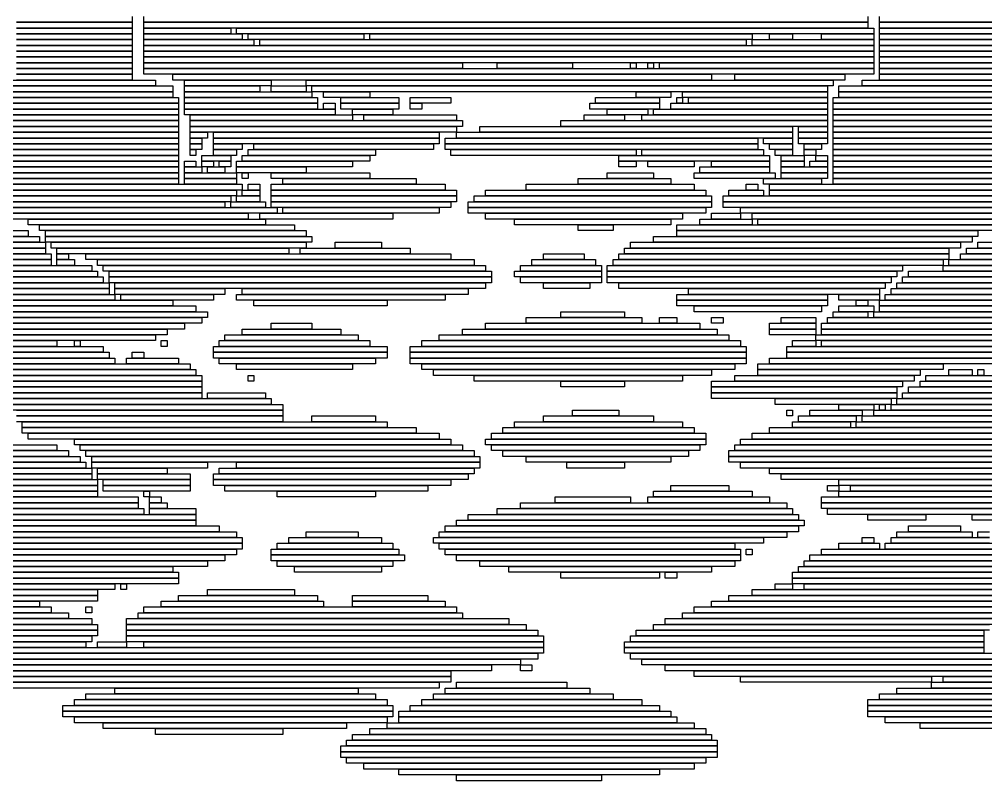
# Model space of a CAD drawing. Extents: x 39 to 985, y 65 to 958.
# Drawn here: x 665.5 to 832.3, y 65 to 196.5 of the extents above; entities that cross this region are included whole.
import ezdxf

# ---------------------------------------------------------------- set-up
doc = ezdxf.new("R2010")
doc.units = 0

msp = doc.modelspace()

# ---------------------------------------------------------------- linework, layer by layer
for p, q in [((685, 197), (685, 196)), ((687, 196), (687, 197)), ((812, 197), (812, 196)), ((814, 196), (814, 197)), ((685, 196), (665, 196)), ((665, 196), (685, 196)), ((685, 196), (685, 195)), ((812, 196), (687, 196)), ((687, 196), (812, 196)), ((687, 195), (687, 196)), ((812, 196), (812, 195)), ((834, 196), (814, 196)), ((814, 196), (834, 196)), ((814, 195), (814, 196)), ((685, 195), (665, 195)), ((665, 195), (685, 195)), ((685, 194), (665, 194)), ((665, 194), (685, 194)), ((685, 195), (685, 194)), ((685, 194), (685, 193)), ((812, 195), (687, 195)), ((687, 195), (702, 195)), ((687, 194), (687, 195)), ((702, 194), (687, 194)), ((687, 194), (704, 194)), ((687, 193), (687, 194)), ((702, 195), (702, 194)), ((703, 195), (813, 195)), ((703, 194), (703, 195)), ((813, 194), (703, 194)), ((704, 194), (704, 193)), ((705, 194), (725, 194)), ((705, 193), (705, 194)), ((725, 194), (725, 193)), ((726, 194), (792, 194)), ((726, 193), (726, 194)), ((792, 194), (792, 193)), ((795, 194), (799, 194)), ((795, 193), (795, 194)), ((799, 194), (799, 193)), ((804, 194), (813, 194)), ((804, 193), (804, 194)), ((813, 195), (813, 194)), ((813, 194), (813, 193)), ((834, 195), (814, 195)), ((814, 195), (834, 195)), ((814, 194), (814, 195)), ((834, 194), (814, 194)), ((814, 194), (834, 194)), ((814, 193), (814, 194)), ((685, 193), (665, 193)), ((665, 193), (685, 193)), ((685, 192), (665, 192)), ((665, 192), (685, 192)), ((685, 193), (685, 192)), ((685, 192), (685, 191)), ((704, 193), (687, 193)), ((687, 193), (706, 193)), ((687, 192), (687, 193)), ((706, 192), (687, 192)), ((687, 192), (813, 192)), ((687, 191), (687, 192)), ((725, 193), (705, 193)), ((706, 193), (706, 192)), ((707, 193), (791, 193)), ((707, 192), (707, 193)), ((791, 192), (707, 192)), ((792, 193), (726, 193)), ((791, 193), (791, 192)), ((792, 193), (813, 193)), ((792, 192), (792, 193)), ((813, 192), (792, 192)), ((799, 193), (795, 193)), ((813, 193), (804, 193)), ((813, 193), (813, 192)), ((813, 192), (813, 191)), ((834, 193), (814, 193)), ((814, 193), (835, 193)), ((814, 192), (814, 193)), ((835, 192), (814, 192)), ((814, 192), (835, 192)), ((814, 191), (814, 192)), ((685, 191), (665, 191)), ((665, 191), (685, 191)), ((685, 191), (685, 190)), ((813, 191), (687, 191)), ((687, 191), (813, 191)), ((687, 190), (687, 191)), ((813, 191), (813, 190)), ((835, 191), (814, 191)), ((814, 191), (835, 191)), ((814, 190), (814, 191)), ((685, 190), (665, 190)), ((665, 190), (685, 190)), ((685, 189), (665, 189)), ((665, 189), (685, 189)), ((685, 190), (685, 189)), ((685, 189), (685, 188)), ((813, 190), (687, 190)), ((687, 190), (813, 190)), ((687, 189), (687, 190)), ((813, 189), (687, 189)), ((687, 189), (742, 189)), ((687, 188), (687, 189)), ((742, 189), (742, 188)), ((748, 189), (761, 189)), ((748, 188), (748, 189)), ((761, 189), (761, 188)), ((771, 189), (772, 189)), ((771, 188), (771, 189)), ((772, 189), (772, 188)), ((774, 189), (775, 189)), ((774, 188), (774, 189)), ((775, 189), (775, 188)), ((776, 189), (813, 189)), ((776, 188), (776, 189)), ((813, 190), (813, 189)), ((813, 189), (813, 188)), ((835, 190), (814, 190)), ((814, 190), (835, 190)), ((814, 189), (814, 190)), ((835, 189), (814, 189)), ((814, 189), (835, 189)), ((814, 188), (814, 189)), ((685, 188), (665, 188)), ((665, 188), (685, 188)), ((685, 187), (665, 187)), ((665, 187), (685, 187)), ((685, 188), (685, 187)), ((685, 187), (685, 186)), ((742, 188), (687, 188)), ((687, 188), (813, 188)), ((687, 187), (687, 188)), ((813, 187), (687, 187)), ((692, 187), (785, 187)), ((692, 186), (692, 187)), ((761, 188), (748, 188)), ((772, 188), (771, 188)), ((775, 188), (774, 188)), ((813, 188), (776, 188)), ((785, 187), (785, 186)), ((789, 187), (808, 187)), ((789, 186), (789, 187)), ((808, 187), (808, 186)), ((813, 188), (813, 187)), ((835, 188), (814, 188)), ((814, 188), (835, 188)), ((814, 187), (814, 188)), ((835, 187), (814, 187)), ((814, 187), (835, 187)), ((814, 186), (814, 187)), ((660, 186), (689, 186)), ((685, 186), (665, 186)), ((689, 186), (689, 185)), ((785, 186), (692, 186)), ((694, 186), (709, 186)), ((694, 185), (694, 186)), ((709, 186), (709, 185)), ((715, 186), (806, 186)), ((715, 185), (715, 186)), ((808, 186), (789, 186)), ((806, 186), (806, 185)), ((811, 186), (838, 186)), ((811, 185), (811, 186)), ((835, 186), (814, 186)), ((657, 184), (692, 184)), ((658, 185), (692, 185)), ((692, 184), (658, 184)), ((689, 185), (660, 185)), ((692, 185), (692, 184)), ((692, 184), (692, 183)), ((709, 185), (694, 185)), ((694, 185), (707, 185)), ((694, 184), (694, 185)), ((707, 184), (694, 184)), ((694, 184), (716, 184)), ((694, 183), (694, 184)), ((707, 185), (707, 184)), ((709, 185), (715, 185)), ((709, 184), (709, 185)), ((715, 184), (709, 184)), ((806, 185), (715, 185)), ((715, 185), (715, 184)), ((716, 185), (805, 185)), ((716, 184), (716, 185)), ((805, 184), (716, 184)), ((716, 184), (716, 183)), ((718, 184), (726, 184)), ((718, 183), (718, 184)), ((726, 184), (726, 183)), ((772, 184), (778, 184)), ((772, 183), (772, 184)), ((778, 184), (778, 183)), ((780, 184), (805, 184)), ((780, 183), (780, 184)), ((805, 185), (805, 184)), ((805, 184), (805, 183)), ((807, 185), (841, 185)), ((807, 184), (807, 185)), ((841, 184), (807, 184)), ((807, 184), (842, 184)), ((807, 183), (807, 184)), ((838, 185), (811, 185)), ((692, 183), (657, 183)), ((657, 183), (693, 183)), ((693, 182), (657, 182)), ((657, 182), (693, 182)), ((693, 183), (693, 182)), ((693, 182), (693, 181)), ((716, 183), (694, 183)), ((694, 183), (717, 183)), ((694, 182), (694, 183)), ((717, 182), (694, 182)), ((694, 182), (717, 182)), ((694, 181), (694, 182)), ((717, 183), (717, 182)), ((717, 182), (717, 181)), ((726, 183), (718, 183)), ((718, 182), (720, 182)), ((718, 181), (718, 182)), ((720, 182), (720, 181)), ((721, 183), (731, 183)), ((721, 182), (721, 183)), ((731, 182), (721, 182)), ((721, 182), (731, 182)), ((721, 181), (721, 182)), ((731, 183), (731, 182)), ((731, 182), (731, 181)), ((733, 183), (740, 183)), ((733, 182), (733, 183)), ((740, 182), (733, 182)), ((733, 182), (735, 182)), ((733, 181), (733, 182)), ((735, 182), (735, 181)), ((740, 183), (740, 182)), ((764, 182), (776, 182)), ((764, 181), (764, 182)), ((765, 183), (776, 183)), ((765, 182), (765, 183)), ((776, 182), (765, 182)), ((778, 183), (772, 183)), ((776, 183), (776, 182)), ((776, 182), (776, 181)), ((778, 182), (805, 182)), ((778, 181), (778, 182)), ((779, 183), (780, 183)), ((779, 182), (779, 183)), ((780, 182), (779, 182)), ((805, 183), (780, 183)), ((780, 183), (780, 182)), ((781, 183), (805, 183)), ((781, 182), (781, 183)), ((805, 182), (781, 182)), ((805, 183), (805, 182)), ((805, 182), (805, 181)), ((806, 183), (842, 183)), ((806, 182), (806, 183)), ((842, 182), (806, 182)), ((806, 182), (842, 182)), ((806, 181), (806, 182)), ((842, 183), (807, 183)), ((656, 181), (693, 181)), ((693, 181), (657, 181)), ((693, 181), (693, 180)), ((717, 181), (694, 181)), ((694, 181), (720, 181)), ((694, 180), (694, 181)), ((720, 181), (718, 181)), ((720, 181), (720, 180)), ((731, 181), (721, 181)), ((723, 181), (730, 181)), ((723, 180), (723, 181)), ((730, 181), (730, 180)), ((735, 181), (733, 181)), ((776, 181), (764, 181)), ((767, 181), (774, 181)), ((767, 180), (767, 181)), ((774, 181), (774, 180)), ((775, 181), (805, 181)), ((775, 180), (775, 181)), ((805, 181), (778, 181)), ((805, 181), (805, 180)), ((842, 181), (806, 181)), ((806, 181), (842, 181)), ((806, 180), (806, 181)), ((693, 180), (656, 180)), ((656, 180), (693, 180)), ((693, 179), (656, 179)), ((656, 179), (693, 179)), ((693, 180), (693, 179)), ((693, 179), (693, 178)), ((720, 180), (694, 180)), ((695, 180), (723, 180)), ((695, 179), (695, 180)), ((723, 179), (695, 179)), ((695, 179), (742, 179)), ((695, 178), (695, 179)), ((730, 180), (723, 180)), ((723, 180), (723, 179)), ((725, 180), (741, 180)), ((725, 179), (725, 180)), ((741, 179), (725, 179)), ((741, 180), (741, 179)), ((742, 179), (742, 178)), ((759, 179), (805, 179)), ((759, 178), (759, 179)), ((763, 180), (770, 180)), ((763, 179), (763, 180)), ((770, 179), (763, 179)), ((774, 180), (767, 180)), ((770, 180), (770, 179)), ((773, 180), (805, 180)), ((773, 179), (773, 180)), ((805, 179), (773, 179)), ((805, 180), (775, 180)), ((805, 180), (805, 179)), ((805, 179), (805, 178)), ((842, 180), (806, 180)), ((806, 180), (842, 180)), ((806, 179), (806, 180)), ((842, 179), (806, 179)), ((806, 179), (843, 179)), ((806, 178), (806, 179)), ((693, 178), (656, 178)), ((656, 178), (693, 178)), ((693, 177), (656, 177)), ((656, 177), (693, 177)), ((693, 178), (693, 177)), ((693, 177), (693, 176)), ((742, 178), (695, 178)), ((695, 178), (741, 178)), ((695, 177), (695, 178)), ((741, 177), (695, 177)), ((695, 177), (698, 177)), ((695, 176), (695, 177)), ((698, 177), (698, 176)), ((699, 177), (738, 177)), ((699, 176), (699, 177)), ((738, 177), (738, 176)), ((741, 178), (741, 177)), ((741, 177), (799, 177)), ((741, 176), (741, 177)), ((745, 178), (799, 178)), ((745, 177), (745, 178)), ((799, 177), (745, 177)), ((805, 178), (759, 178)), ((799, 178), (799, 177)), ((799, 177), (799, 176)), ((800, 178), (805, 178)), ((800, 177), (800, 178)), ((805, 177), (800, 177)), ((800, 177), (805, 177)), ((800, 176), (800, 177)), ((805, 178), (805, 177)), ((805, 177), (805, 176)), ((843, 178), (806, 178)), ((806, 178), (843, 178)), ((806, 177), (806, 178)), ((843, 177), (806, 177)), ((806, 177), (843, 177)), ((806, 176), (806, 177)), ((693, 176), (656, 176)), ((656, 176), (693, 176)), ((693, 176), (693, 175)), ((698, 176), (695, 176)), ((695, 176), (697, 176)), ((695, 175), (695, 176)), ((697, 176), (697, 175)), ((738, 176), (699, 176)), ((699, 176), (738, 176)), ((699, 175), (699, 176)), ((738, 176), (738, 175)), ((739, 176), (793, 176)), ((739, 175), (739, 176)), ((799, 176), (741, 176)), ((793, 176), (793, 175)), ((794, 176), (799, 176)), ((794, 175), (794, 176)), ((799, 176), (799, 175)), ((805, 176), (800, 176)), ((800, 176), (805, 176)), ((800, 175), (800, 176)), ((805, 176), (805, 175)), ((843, 176), (806, 176)), ((806, 176), (843, 176)), ((806, 175), (806, 176)), ((693, 175), (656, 175)), ((656, 175), (693, 175)), ((693, 174), (656, 174)), ((656, 174), (693, 174)), ((693, 175), (693, 174)), ((693, 174), (693, 173)), ((697, 175), (695, 175)), ((695, 175), (697, 175)), ((695, 174), (695, 175)), ((697, 174), (695, 174)), ((695, 174), (696, 174)), ((695, 173), (695, 174)), ((696, 174), (696, 173)), ((697, 175), (697, 174)), ((738, 175), (699, 175)), ((699, 175), (704, 175)), ((699, 174), (699, 175)), ((704, 174), (699, 174)), ((699, 174), (703, 174)), ((699, 173), (699, 174)), ((703, 174), (703, 173)), ((704, 175), (704, 174)), ((705, 174), (727, 174)), ((705, 173), (705, 174)), ((706, 175), (737, 175)), ((706, 174), (706, 175)), ((737, 174), (706, 174)), ((727, 174), (727, 173)), ((737, 175), (737, 174)), ((793, 175), (739, 175)), ((739, 175), (793, 175)), ((739, 174), (739, 175)), ((793, 174), (739, 174)), ((740, 174), (772, 174)), ((740, 173), (740, 174)), ((772, 174), (772, 173)), ((773, 174), (794, 174)), ((773, 173), (773, 174)), ((793, 175), (793, 174)), ((799, 175), (794, 175)), ((794, 174), (794, 173)), ((795, 175), (799, 175)), ((795, 174), (795, 175)), ((799, 174), (795, 174)), ((796, 174), (799, 174)), ((796, 173), (796, 174)), ((799, 175), (799, 174)), ((799, 174), (799, 173)), ((805, 175), (800, 175)), ((801, 175), (804, 175)), ((801, 174), (801, 175)), ((804, 174), (801, 174)), ((801, 174), (803, 174)), ((801, 173), (801, 174)), ((803, 174), (803, 173)), ((804, 175), (804, 174)), ((843, 175), (806, 175)), ((806, 175), (843, 175)), ((806, 174), (806, 175)), ((843, 174), (806, 174)), ((806, 174), (843, 174)), ((806, 173), (806, 174)), ((693, 173), (656, 173)), ((656, 173), (693, 173)), ((693, 172), (656, 172)), ((656, 172), (693, 172)), ((693, 173), (693, 172)), ((693, 172), (693, 171)), ((694, 172), (696, 172)), ((694, 171), (694, 172)), ((696, 173), (695, 173)), ((696, 172), (696, 171)), ((697, 173), (702, 173)), ((697, 172), (697, 173)), ((702, 172), (697, 172)), ((697, 172), (699, 172)), ((697, 171), (697, 172)), ((703, 173), (699, 173)), ((699, 172), (699, 171)), ((700, 172), (702, 172)), ((700, 171), (700, 172)), ((702, 173), (702, 172)), ((702, 172), (702, 171)), ((703, 172), (723, 172)), ((703, 171), (703, 172)), ((704, 173), (726, 173)), ((704, 172), (704, 173)), ((726, 172), (704, 172)), ((727, 173), (705, 173)), ((723, 172), (723, 171)), ((726, 173), (726, 172)), ((772, 173), (740, 173)), ((769, 173), (795, 173)), ((769, 172), (769, 173)), ((795, 172), (769, 172)), ((769, 172), (772, 172)), ((769, 171), (769, 172)), ((772, 172), (772, 171)), ((794, 173), (773, 173)), ((774, 172), (782, 172)), ((774, 171), (774, 172)), ((782, 172), (782, 171)), ((785, 172), (795, 172)), ((785, 171), (785, 172)), ((795, 173), (795, 172)), ((795, 172), (795, 171)), ((799, 173), (796, 173)), ((797, 173), (801, 173)), ((797, 172), (797, 173)), ((801, 172), (797, 172)), ((797, 172), (801, 172)), ((797, 171), (797, 172)), ((803, 173), (801, 173)), ((801, 173), (801, 172)), ((801, 172), (801, 171)), ((802, 172), (805, 172)), ((802, 171), (802, 172)), ((803, 173), (805, 173)), ((803, 172), (803, 173)), ((805, 172), (803, 172)), ((805, 173), (805, 172)), ((805, 172), (805, 171)), ((843, 173), (806, 173)), ((806, 173), (843, 173)), ((806, 172), (806, 173)), ((843, 172), (806, 172)), ((806, 172), (843, 172)), ((806, 171), (806, 172)), ((693, 171), (656, 171)), ((656, 171), (693, 171)), ((693, 171), (693, 170)), ((696, 171), (694, 171)), ((694, 171), (697, 171)), ((694, 170), (694, 171)), ((699, 171), (697, 171)), ((697, 171), (697, 170)), ((698, 171), (701, 171)), ((698, 170), (698, 171)), ((702, 171), (700, 171)), ((701, 171), (701, 170)), ((723, 171), (703, 171)), ((703, 171), (715, 171)), ((703, 170), (703, 171)), ((715, 171), (715, 170)), ((772, 171), (769, 171)), ((782, 171), (774, 171)), ((783, 171), (795, 171)), ((783, 170), (783, 171)), ((795, 171), (785, 171)), ((795, 171), (795, 170)), ((801, 171), (797, 171)), ((797, 171), (805, 171)), ((797, 170), (797, 171)), ((805, 171), (802, 171)), ((805, 171), (805, 170)), ((843, 171), (806, 171)), ((806, 171), (843, 171)), ((806, 170), (806, 171)), ((655, 170), (693, 170)), ((693, 169), (655, 169)), ((655, 169), (693, 169)), ((693, 170), (656, 170)), ((693, 170), (693, 169)), ((693, 169), (693, 168)), ((697, 170), (694, 170)), ((694, 170), (703, 170)), ((694, 169), (694, 170)), ((703, 169), (694, 169)), ((694, 169), (703, 169)), ((694, 168), (694, 169)), ((701, 170), (698, 170)), ((715, 170), (703, 170)), ((703, 170), (703, 169)), ((703, 169), (703, 168)), ((704, 170), (705, 170)), ((704, 169), (704, 170)), ((705, 169), (704, 169)), ((705, 170), (705, 169)), ((709, 170), (726, 170)), ((709, 169), (709, 170)), ((726, 169), (709, 169)), ((711, 169), (734, 169)), ((711, 168), (711, 169)), ((726, 170), (726, 169)), ((734, 169), (734, 168)), ((762, 169), (778, 169)), ((762, 168), (762, 169)), ((767, 170), (775, 170)), ((767, 169), (767, 170)), ((775, 169), (767, 169)), ((775, 170), (775, 169)), ((778, 169), (778, 168)), ((782, 170), (796, 170)), ((782, 169), (782, 170)), ((796, 169), (782, 169)), ((795, 170), (783, 170)), ((794, 169), (804, 169)), ((794, 168), (794, 169)), ((796, 170), (796, 169)), ((805, 170), (797, 170)), ((797, 170), (805, 170)), ((797, 169), (797, 170)), ((805, 169), (797, 169)), ((804, 169), (804, 168)), ((805, 170), (805, 169)), ((843, 170), (806, 170)), ((806, 170), (843, 170)), ((806, 169), (806, 170)), ((843, 169), (806, 169)), ((806, 169), (844, 169)), ((806, 168), (806, 169)), ((693, 168), (655, 168)), ((655, 168), (704, 168)), ((704, 167), (655, 167)), ((655, 167), (703, 167)), ((703, 168), (694, 168)), ((703, 167), (703, 166)), ((704, 168), (704, 167)), ((704, 167), (707, 167)), ((704, 166), (704, 167)), ((705, 168), (707, 168)), ((705, 167), (705, 168)), ((707, 167), (705, 167)), ((707, 168), (707, 167)), ((707, 167), (707, 166)), ((709, 168), (739, 168)), ((709, 167), (709, 168)), ((739, 167), (709, 167)), ((709, 167), (741, 167)), ((709, 166), (709, 167)), ((734, 168), (711, 168)), ((739, 168), (739, 167)), ((741, 167), (741, 166)), ((746, 167), (784, 167)), ((746, 166), (746, 167)), ((753, 168), (782, 168)), ((753, 167), (753, 168)), ((782, 167), (753, 167)), ((778, 168), (762, 168)), ((782, 168), (782, 167)), ((784, 167), (784, 166)), ((788, 167), (794, 167)), ((788, 166), (788, 167)), ((791, 168), (793, 168)), ((791, 167), (791, 168)), ((793, 167), (791, 167)), ((793, 168), (793, 167)), ((804, 168), (794, 168)), ((794, 167), (794, 166)), ((795, 168), (844, 168)), ((795, 167), (795, 168)), ((844, 167), (795, 167)), ((795, 167), (852, 167)), ((795, 166), (795, 167)), ((844, 168), (806, 168)), ((703, 166), (655, 166)), ((655, 166), (702, 166)), ((702, 166), (702, 165)), ((703, 166), (707, 166)), ((703, 165), (703, 166)), ((707, 166), (704, 166)), ((707, 166), (707, 165)), ((741, 166), (709, 166)), ((709, 166), (741, 166)), ((709, 165), (709, 166)), ((741, 166), (741, 165)), ((744, 166), (785, 166)), ((744, 165), (744, 166)), ((784, 166), (746, 166)), ((785, 166), (785, 165)), ((787, 166), (851, 166)), ((787, 165), (787, 166)), ((794, 166), (788, 166)), ((852, 166), (795, 166)), ((630, 164), (710, 164)), ((702, 165), (655, 165)), ((655, 165), (701, 165)), ((701, 164), (655, 164)), ((701, 165), (701, 164)), ((702, 165), (708, 165)), ((702, 164), (702, 165)), ((708, 164), (702, 164)), ((707, 165), (703, 165)), ((708, 165), (708, 164)), ((741, 165), (709, 165)), ((709, 165), (740, 165)), ((709, 164), (709, 165)), ((740, 164), (709, 164)), ((710, 164), (710, 163)), ((711, 164), (738, 164)), ((711, 163), (711, 164)), ((738, 164), (738, 163)), ((740, 165), (740, 164)), ((743, 165), (785, 165)), ((743, 164), (743, 165)), ((785, 164), (743, 164)), ((743, 164), (784, 164)), ((743, 163), (743, 164)), ((785, 165), (744, 165)), ((784, 164), (784, 163)), ((785, 165), (785, 164)), ((851, 165), (787, 165)), ((787, 165), (851, 165)), ((787, 164), (787, 165)), ((851, 164), (787, 164)), ((790, 164), (851, 164)), ((790, 163), (790, 164)), ((629, 163), (705, 163)), ((705, 162), (629, 162)), ((710, 163), (630, 163)), ((667, 162), (708, 162)), ((667, 161), (667, 162)), ((705, 163), (705, 162)), ((707, 163), (730, 163)), ((707, 162), (707, 163)), ((730, 162), (707, 162)), ((708, 162), (708, 161)), ((738, 163), (711, 163)), ((730, 163), (730, 162)), ((784, 163), (743, 163)), ((746, 163), (780, 163)), ((746, 162), (746, 163)), ((780, 162), (746, 162)), ((751, 162), (778, 162)), ((751, 161), (751, 162)), ((778, 162), (778, 161)), ((780, 163), (780, 162)), ((783, 162), (792, 162)), ((783, 161), (783, 162)), ((785, 163), (790, 163)), ((785, 162), (785, 163)), ((790, 162), (785, 162)), ((851, 163), (790, 163)), ((790, 163), (790, 162)), ((792, 163), (851, 163)), ((792, 162), (792, 163)), ((851, 162), (792, 162)), ((792, 162), (792, 161)), ((793, 162), (851, 162)), ((793, 161), (793, 162)), ((708, 161), (667, 161)), ((669, 161), (713, 161)), ((669, 160), (669, 161)), ((713, 161), (713, 160)), ((778, 161), (751, 161)), ((762, 161), (768, 161)), ((762, 160), (762, 161)), ((768, 161), (768, 160)), ((779, 161), (851, 161)), ((779, 160), (779, 161)), ((792, 161), (783, 161)), ((851, 161), (793, 161)), ((630, 159), (669, 159)), ((653, 160), (667, 160)), ((667, 159), (653, 159)), ((667, 160), (667, 159)), ((713, 160), (669, 160)), ((669, 159), (669, 158)), ((670, 160), (715, 160)), ((670, 159), (670, 160)), ((715, 159), (670, 159)), ((670, 159), (716, 159)), ((670, 158), (670, 159)), ((715, 160), (715, 159)), ((716, 159), (716, 158)), ((768, 160), (762, 160)), ((775, 159), (830, 159)), ((775, 158), (775, 159)), ((851, 160), (779, 160)), ((779, 160), (831, 160)), ((779, 159), (779, 160)), ((831, 159), (779, 159)), ((830, 159), (830, 158)), ((831, 160), (831, 159)), ((628, 157), (670, 157)), ((629, 158), (670, 158)), ((670, 157), (629, 157)), ((669, 158), (630, 158)), ((716, 158), (670, 158)), ((670, 158), (670, 157)), ((670, 157), (670, 156)), ((671, 158), (715, 158)), ((671, 157), (671, 158)), ((715, 157), (671, 157)), ((672, 157), (712, 157)), ((672, 156), (672, 157)), ((712, 157), (712, 156)), ((714, 157), (733, 157)), ((714, 156), (714, 157)), ((715, 158), (715, 157)), ((720, 158), (728, 158)), ((720, 157), (720, 158)), ((728, 157), (720, 157)), ((728, 158), (728, 157)), ((733, 157), (733, 156)), ((770, 157), (826, 157)), ((770, 156), (770, 157)), ((771, 158), (828, 158)), ((771, 157), (771, 158)), ((828, 157), (771, 157)), ((830, 158), (775, 158)), ((826, 157), (826, 156)), ((828, 158), (828, 157)), ((829, 157), (839, 157)), ((829, 156), (829, 157)), ((831, 158), (837, 158)), ((831, 157), (831, 158)), ((837, 157), (831, 157)), ((627, 156), (671, 156)), ((670, 156), (628, 156)), ((671, 156), (671, 155)), ((712, 156), (672, 156)), ((672, 156), (674, 156)), ((672, 155), (672, 156)), ((674, 156), (674, 155)), ((677, 156), (740, 156)), ((677, 155), (677, 156)), ((733, 156), (714, 156)), ((740, 156), (740, 155)), ((756, 156), (763, 156)), ((756, 155), (756, 156)), ((763, 156), (763, 155)), ((769, 156), (826, 156)), ((769, 155), (769, 156)), ((826, 156), (770, 156)), ((826, 156), (826, 155)), ((828, 156), (883, 156)), ((828, 155), (828, 156)), ((839, 156), (829, 156)), ((621, 155), (671, 155)), ((671, 154), (621, 154)), ((671, 155), (627, 155)), ((642, 154), (678, 154)), ((671, 155), (671, 154)), ((674, 155), (672, 155)), ((672, 155), (675, 155)), ((672, 154), (672, 155)), ((675, 154), (672, 154)), ((675, 155), (675, 154)), ((740, 155), (677, 155)), ((678, 154), (678, 153)), ((679, 155), (744, 155)), ((679, 154), (679, 155)), ((744, 154), (679, 154)), ((680, 154), (746, 154)), ((680, 153), (680, 154)), ((744, 155), (744, 154)), ((746, 154), (746, 153)), ((752, 154), (766, 154)), ((752, 153), (752, 154)), ((754, 155), (765, 155)), ((754, 154), (754, 155)), ((765, 154), (754, 154)), ((763, 155), (756, 155)), ((765, 155), (765, 154)), ((766, 154), (766, 153)), ((767, 154), (818, 154)), ((767, 153), (767, 154)), ((768, 155), (825, 155)), ((768, 154), (768, 155)), ((825, 154), (768, 154)), ((826, 155), (769, 155)), ((818, 154), (818, 153)), ((825, 155), (825, 154)), ((825, 154), (883, 154)), ((825, 153), (825, 154)), ((826, 155), (883, 155)), ((826, 154), (826, 155)), ((883, 154), (826, 154)), ((883, 155), (828, 155)), ((678, 153), (642, 153)), ((644, 153), (679, 153)), ((679, 152), (644, 152)), ((645, 152), (680, 152)), ((679, 153), (679, 152)), ((746, 153), (680, 153)), ((680, 152), (680, 151)), ((681, 153), (747, 153)), ((681, 152), (681, 153)), ((747, 152), (681, 152)), ((681, 152), (747, 152)), ((681, 151), (681, 152)), ((747, 153), (747, 152)), ((747, 152), (747, 151)), ((751, 153), (766, 153)), ((751, 152), (751, 153)), ((766, 152), (751, 152)), ((766, 153), (752, 153)), ((752, 152), (766, 152)), ((752, 151), (752, 152)), ((766, 153), (766, 152)), ((766, 152), (766, 151)), ((818, 153), (767, 153)), ((767, 153), (817, 153)), ((767, 152), (767, 153)), ((817, 152), (767, 152)), ((767, 152), (816, 152)), ((767, 151), (767, 152)), ((816, 152), (816, 151)), ((817, 153), (817, 152)), ((818, 152), (872, 152)), ((818, 151), (818, 152)), ((819, 153), (876, 153)), ((819, 152), (819, 153)), ((876, 152), (819, 152)), ((883, 153), (825, 153)), ((680, 151), (645, 151)), ((646, 151), (681, 151)), ((747, 151), (681, 151)), ((681, 151), (681, 150)), ((682, 151), (746, 151)), ((682, 150), (682, 151)), ((746, 151), (746, 150)), ((766, 151), (752, 151)), ((756, 151), (764, 151)), ((756, 150), (756, 151)), ((764, 151), (764, 150)), ((816, 151), (767, 151)), ((769, 151), (815, 151)), ((769, 150), (769, 151)), ((815, 151), (815, 150)), ((817, 151), (855, 151)), ((817, 150), (817, 151)), ((872, 151), (818, 151)), ((623, 150), (681, 150)), ((681, 149), (623, 149)), ((681, 150), (646, 150)), ((648, 149), (682, 149)), ((681, 150), (681, 149)), ((746, 150), (682, 150)), ((682, 150), (701, 150)), ((682, 149), (682, 150)), ((701, 149), (682, 149)), ((682, 149), (682, 148)), ((683, 149), (699, 149)), ((683, 148), (683, 149)), ((699, 149), (699, 148)), ((701, 150), (701, 149)), ((703, 149), (739, 149)), ((703, 148), (703, 149)), ((704, 150), (743, 150)), ((704, 149), (704, 150)), ((743, 149), (704, 149)), ((739, 149), (739, 148)), ((743, 150), (743, 149)), ((764, 150), (756, 150)), ((815, 150), (769, 150)), ((779, 149), (805, 149)), ((779, 148), (779, 149)), ((781, 150), (814, 150)), ((781, 149), (781, 150)), ((814, 149), (781, 149)), ((805, 149), (805, 148)), ((807, 149), (814, 149)), ((807, 148), (807, 149)), ((814, 150), (814, 149)), ((814, 149), (814, 148)), ((815, 149), (852, 149)), ((815, 148), (815, 149)), ((816, 150), (853, 150)), ((816, 149), (816, 150)), ((853, 149), (816, 149)), ((855, 150), (817, 150)), ((616, 147), (696, 147)), ((682, 148), (648, 148)), ((652, 148), (692, 148)), ((692, 147), (652, 147)), ((699, 148), (683, 148)), ((692, 148), (692, 147)), ((696, 147), (696, 146)), ((739, 148), (703, 148)), ((706, 148), (729, 148)), ((706, 147), (706, 148)), ((729, 147), (706, 147)), ((729, 148), (729, 147)), ((805, 148), (779, 148)), ((779, 148), (805, 148)), ((779, 147), (779, 148)), ((805, 147), (779, 147)), ((782, 147), (804, 147)), ((782, 146), (782, 147)), ((804, 147), (804, 146)), ((805, 148), (805, 147)), ((814, 148), (807, 148)), ((807, 147), (813, 147)), ((807, 146), (807, 147)), ((810, 148), (812, 148)), ((810, 147), (810, 148)), ((812, 147), (810, 147)), ((812, 148), (812, 147)), ((813, 147), (813, 146)), ((814, 148), (851, 148)), ((814, 147), (814, 148)), ((851, 147), (814, 147)), ((814, 147), (851, 147)), ((814, 146), (814, 147)), ((852, 148), (815, 148)), ((696, 146), (616, 146)), ((616, 146), (698, 146)), ((698, 146), (698, 145)), ((759, 146), (770, 146)), ((759, 145), (759, 146)), ((770, 146), (770, 145)), ((804, 146), (782, 146)), ((806, 146), (812, 146)), ((806, 145), (806, 146)), ((813, 146), (807, 146)), ((812, 146), (812, 145)), ((813, 146), (848, 146)), ((813, 145), (813, 146)), ((851, 146), (814, 146)), ((561, 145), (697, 145)), ((697, 144), (561, 144)), ((563, 144), (694, 144)), ((698, 145), (616, 145)), ((694, 144), (694, 143)), ((697, 145), (697, 144)), ((709, 144), (716, 144)), ((709, 143), (709, 144)), ((716, 144), (716, 143)), ((746, 144), (783, 144)), ((746, 143), (746, 144)), ((753, 145), (773, 145)), ((753, 144), (753, 145)), ((773, 144), (753, 144)), ((770, 145), (759, 145)), ((773, 145), (773, 144)), ((776, 145), (779, 145)), ((776, 144), (776, 145)), ((779, 144), (776, 144)), ((779, 145), (779, 144)), ((783, 144), (783, 143)), ((785, 145), (787, 145)), ((785, 144), (785, 145)), ((787, 144), (785, 144)), ((787, 145), (787, 144)), ((795, 144), (803, 144)), ((795, 143), (795, 144)), ((797, 145), (803, 145)), ((797, 144), (797, 145)), ((803, 144), (797, 144)), ((803, 145), (803, 144)), ((803, 144), (803, 143)), ((804, 144), (845, 144)), ((804, 143), (804, 144)), ((805, 145), (846, 145)), ((805, 144), (805, 145)), ((846, 144), (805, 144)), ((812, 145), (806, 145)), ((848, 145), (813, 145)), ((694, 143), (563, 143)), ((565, 143), (691, 143)), ((691, 142), (565, 142)), ((607, 142), (689, 142)), ((689, 142), (689, 141)), ((691, 143), (691, 142)), ((701, 142), (724, 142)), ((701, 141), (701, 142)), ((704, 143), (721, 143)), ((704, 142), (704, 143)), ((721, 142), (704, 142)), ((716, 143), (709, 143)), ((721, 143), (721, 142)), ((724, 142), (724, 141)), ((738, 142), (788, 142)), ((738, 141), (738, 142)), ((742, 143), (786, 143)), ((742, 142), (742, 143)), ((786, 142), (742, 142)), ((783, 143), (746, 143)), ((786, 143), (786, 142)), ((788, 142), (788, 141)), ((803, 143), (795, 143)), ((795, 143), (803, 143)), ((795, 142), (795, 143)), ((803, 142), (795, 142)), ((803, 143), (803, 142)), ((803, 142), (872, 142)), ((803, 141), (803, 142)), ((845, 143), (804, 143)), ((804, 143), (844, 143)), ((804, 142), (804, 143)), ((844, 142), (804, 142)), ((689, 141), (607, 141)), ((630, 141), (672, 141)), ((672, 141), (672, 140)), ((675, 141), (676, 141)), ((675, 140), (675, 141)), ((676, 141), (676, 140)), ((690, 141), (691, 141)), ((690, 140), (690, 141)), ((691, 141), (691, 140)), ((700, 141), (726, 141)), ((700, 140), (700, 141)), ((724, 141), (701, 141)), ((726, 141), (726, 140)), ((735, 141), (790, 141)), ((735, 140), (735, 141)), ((788, 141), (738, 141)), ((790, 141), (790, 140)), ((799, 141), (803, 141)), ((799, 140), (799, 141)), ((872, 141), (803, 141)), ((803, 141), (803, 140)), ((804, 141), (872, 141)), ((804, 140), (804, 141)), ((600, 140), (680, 140)), ((680, 139), (600, 139)), ((626, 139), (681, 139)), ((672, 140), (630, 140)), ((676, 140), (675, 140)), ((680, 140), (680, 139)), ((681, 139), (681, 138)), ((685, 139), (687, 139)), ((685, 138), (685, 139)), ((687, 139), (687, 138)), ((691, 140), (690, 140)), ((699, 140), (729, 140)), ((699, 139), (699, 140)), ((729, 139), (699, 139)), ((699, 139), (729, 139)), ((699, 138), (699, 139)), ((726, 140), (700, 140)), ((729, 140), (729, 139)), ((729, 139), (729, 138)), ((733, 140), (791, 140)), ((733, 139), (733, 140)), ((791, 139), (733, 139)), ((733, 139), (791, 139)), ((733, 138), (733, 139)), ((790, 140), (735, 140)), ((791, 140), (791, 139)), ((791, 139), (791, 138)), ((798, 140), (868, 140)), ((798, 139), (798, 140)), ((868, 139), (798, 139)), ((798, 139), (865, 139)), ((798, 138), (798, 139)), ((803, 140), (799, 140)), ((872, 140), (804, 140)), ((624, 137), (695, 137)), ((625, 138), (682, 138)), ((682, 137), (625, 137)), ((681, 138), (626, 138)), ((682, 138), (682, 137)), ((684, 138), (693, 138)), ((684, 137), (684, 138)), ((693, 137), (684, 137)), ((687, 138), (685, 138)), ((693, 138), (693, 137)), ((695, 137), (695, 136)), ((729, 138), (699, 138)), ((700, 138), (727, 138)), ((700, 137), (700, 138)), ((727, 137), (700, 137)), ((703, 137), (723, 137)), ((703, 136), (703, 137)), ((723, 137), (723, 136)), ((727, 138), (727, 137)), ((791, 138), (733, 138)), ((733, 138), (791, 138)), ((733, 137), (733, 138)), ((791, 137), (733, 137)), ((735, 137), (789, 137)), ((735, 136), (735, 137)), ((789, 137), (789, 136)), ((791, 138), (791, 137)), ((793, 137), (825, 137)), ((793, 136), (793, 137)), ((795, 138), (864, 138)), ((795, 137), (795, 138)), ((864, 137), (795, 137)), ((865, 138), (798, 138)), ((825, 137), (825, 136)), ((695, 136), (624, 136)), ((653, 136), (696, 136)), ((696, 136), (696, 135)), ((723, 136), (703, 136)), ((789, 136), (735, 136)), ((737, 136), (785, 136)), ((737, 135), (737, 136)), ((785, 136), (785, 135)), ((825, 136), (793, 136)), ((793, 136), (821, 136)), ((793, 135), (793, 136)), ((821, 136), (821, 135)), ((826, 136), (830, 136)), ((826, 135), (826, 136)), ((830, 136), (830, 135)), ((831, 136), (832, 136)), ((831, 135), (831, 136)), ((832, 136), (832, 135)), ((696, 135), (653, 135)), ((657, 135), (697, 135)), ((697, 134), (657, 134)), ((660, 134), (697, 134)), ((697, 135), (697, 134)), ((697, 134), (697, 133)), ((705, 135), (706, 135)), ((705, 134), (705, 135)), ((706, 134), (705, 134)), ((706, 135), (706, 134)), ((785, 135), (737, 135)), ((744, 135), (780, 135)), ((744, 134), (744, 135)), ((780, 134), (744, 134)), ((759, 134), (770, 134)), ((759, 133), (759, 134)), ((770, 134), (770, 133)), ((780, 135), (780, 134)), ((785, 134), (818, 134)), ((785, 133), (785, 134)), ((789, 135), (820, 135)), ((789, 134), (789, 135)), ((820, 134), (789, 134)), ((821, 135), (793, 135)), ((818, 134), (818, 133)), ((820, 135), (820, 134)), ((821, 134), (837, 134)), ((821, 133), (821, 134)), ((822, 135), (836, 135)), ((822, 134), (822, 135)), ((836, 134), (822, 134)), ((830, 135), (826, 135)), ((832, 135), (831, 135)), ((697, 133), (660, 133)), ((661, 133), (697, 133)), ((697, 132), (661, 132)), ((663, 132), (697, 132)), ((697, 133), (697, 132)), ((697, 132), (697, 131)), ((698, 132), (708, 132)), ((698, 131), (698, 132)), ((708, 132), (708, 131)), ((770, 133), (759, 133)), ((818, 133), (785, 133)), ((785, 133), (817, 133)), ((785, 132), (785, 133)), ((817, 132), (785, 132)), ((785, 132), (817, 132)), ((785, 131), (785, 132)), ((817, 133), (817, 132)), ((817, 132), (817, 131)), ((818, 132), (840, 132)), ((818, 131), (818, 132)), ((819, 133), (839, 133)), ((819, 132), (819, 133)), ((839, 132), (819, 132)), ((837, 133), (821, 133)), ((697, 131), (663, 131)), ((664, 131), (709, 131)), ((708, 131), (698, 131)), ((709, 131), (709, 130)), ((817, 131), (785, 131)), ((796, 131), (816, 131)), ((796, 130), (796, 131)), ((816, 131), (816, 130)), ((817, 131), (840, 131)), ((817, 130), (817, 131)), ((840, 131), (818, 131)), ((709, 130), (664, 130)), ((664, 130), (711, 130)), ((711, 129), (664, 129)), ((665, 129), (711, 129)), ((711, 130), (711, 129)), ((711, 129), (711, 128)), ((761, 129), (769, 129)), ((761, 128), (761, 129)), ((769, 129), (769, 128)), ((816, 130), (796, 130)), ((798, 129), (799, 129)), ((798, 128), (798, 129)), ((799, 129), (799, 128)), ((802, 129), (811, 129)), ((802, 128), (802, 129)), ((807, 130), (813, 130)), ((807, 129), (807, 130)), ((813, 129), (807, 129)), ((811, 129), (811, 128)), ((813, 130), (813, 129)), ((813, 129), (847, 129)), ((813, 128), (813, 129)), ((814, 130), (815, 130)), ((814, 129), (814, 130)), ((815, 129), (814, 129)), ((815, 130), (815, 129)), ((816, 130), (841, 130)), ((816, 129), (816, 130)), ((841, 129), (816, 129)), ((840, 130), (817, 130)), ((711, 128), (665, 128)), ((665, 128), (711, 128)), ((711, 127), (665, 127)), ((666, 127), (729, 127)), ((666, 126), (666, 127)), ((711, 128), (711, 127)), ((716, 128), (727, 128)), ((716, 127), (716, 128)), ((727, 127), (716, 127)), ((727, 128), (727, 127)), ((729, 127), (729, 126)), ((751, 127), (780, 127)), ((751, 126), (751, 127)), ((756, 128), (775, 128)), ((756, 127), (756, 128)), ((775, 127), (756, 127)), ((769, 128), (761, 128)), ((775, 128), (775, 127)), ((780, 127), (780, 126)), ((799, 128), (798, 128)), ((799, 127), (809, 127)), ((799, 126), (799, 127)), ((800, 128), (810, 128)), ((800, 127), (800, 128)), ((810, 127), (800, 127)), ((811, 128), (802, 128)), ((809, 127), (809, 126)), ((810, 128), (810, 127)), ((810, 127), (849, 127)), ((810, 126), (810, 127)), ((811, 128), (848, 128)), ((811, 127), (811, 128)), ((848, 127), (811, 127)), ((847, 128), (813, 128)), ((729, 126), (666, 126)), ((666, 126), (734, 126)), ((666, 125), (666, 126)), ((734, 126), (734, 125)), ((749, 126), (782, 126)), ((749, 125), (749, 126)), ((780, 126), (751, 126)), ((782, 126), (782, 125)), ((795, 126), (850, 126)), ((795, 125), (795, 126)), ((809, 126), (799, 126)), ((849, 126), (810, 126)), ((734, 125), (666, 125)), ((667, 125), (738, 125)), ((667, 124), (667, 125)), ((738, 124), (667, 124)), ((675, 124), (740, 124)), ((675, 123), (675, 124)), ((738, 125), (738, 124)), ((740, 124), (740, 123)), ((746, 124), (784, 124)), ((746, 123), (746, 124)), ((747, 125), (784, 125)), ((747, 124), (747, 125)), ((784, 124), (747, 124)), ((782, 125), (749, 125)), ((784, 125), (784, 124)), ((784, 124), (784, 123)), ((790, 124), (870, 124)), ((790, 123), (790, 124)), ((792, 125), (870, 125)), ((792, 124), (792, 125)), ((870, 124), (792, 124)), ((850, 125), (795, 125)), ((576, 122), (674, 122)), ((624, 123), (672, 123)), ((672, 122), (624, 122)), ((672, 123), (672, 122)), ((674, 122), (674, 121)), ((740, 123), (675, 123)), ((676, 123), (742, 123)), ((676, 122), (676, 123)), ((742, 122), (676, 122)), ((677, 122), (744, 122)), ((677, 121), (677, 122)), ((742, 123), (742, 122)), ((744, 122), (744, 121)), ((784, 123), (746, 123)), ((747, 123), (783, 123)), ((747, 122), (747, 123)), ((783, 122), (747, 122)), ((749, 122), (781, 122)), ((749, 121), (749, 122)), ((781, 122), (781, 121)), ((783, 123), (783, 122)), ((788, 122), (858, 122)), ((788, 121), (788, 122)), ((789, 123), (870, 123)), ((789, 122), (789, 123)), ((870, 122), (789, 122)), ((870, 123), (790, 123)), ((674, 121), (576, 121)), ((578, 121), (676, 121)), ((676, 121), (676, 120)), ((744, 121), (677, 121)), ((678, 121), (745, 121)), ((678, 120), (678, 121)), ((745, 121), (745, 120)), ((781, 121), (749, 121)), ((753, 121), (778, 121)), ((753, 120), (753, 121)), ((778, 121), (778, 120)), ((858, 121), (788, 121)), ((788, 121), (856, 121)), ((788, 120), (788, 121)), ((676, 120), (578, 120)), ((580, 120), (677, 120)), ((677, 119), (580, 119)), ((583, 119), (678, 119)), ((677, 120), (677, 119)), ((745, 120), (678, 120)), ((678, 120), (698, 120)), ((678, 119), (678, 120)), ((698, 119), (678, 119)), ((678, 119), (678, 118)), ((679, 119), (691, 119)), ((679, 118), (679, 119)), ((691, 119), (691, 118)), ((698, 120), (698, 119)), ((700, 119), (744, 119)), ((700, 118), (700, 119)), ((703, 120), (745, 120)), ((703, 119), (703, 120)), ((745, 119), (703, 119)), ((744, 119), (744, 118)), ((745, 120), (745, 119)), ((778, 120), (753, 120)), ((760, 120), (770, 120)), ((760, 119), (760, 120)), ((770, 119), (760, 119)), ((770, 120), (770, 119)), ((856, 120), (788, 120)), ((790, 120), (854, 120)), ((790, 119), (790, 120)), ((854, 119), (790, 119)), ((795, 119), (852, 119)), ((795, 118), (795, 119)), ((678, 118), (583, 118)), ((586, 118), (678, 118)), ((678, 117), (586, 117)), ((590, 117), (679, 117)), ((678, 118), (678, 117)), ((691, 118), (679, 118)), ((679, 118), (695, 118)), ((679, 117), (679, 118)), ((695, 117), (679, 117)), ((679, 117), (679, 116)), ((680, 117), (695, 117)), ((680, 116), (680, 117)), ((695, 118), (695, 117)), ((695, 117), (695, 116)), ((699, 118), (743, 118)), ((699, 117), (699, 118)), ((743, 117), (699, 117)), ((699, 117), (740, 117)), ((699, 116), (699, 117)), ((744, 118), (700, 118)), ((740, 117), (740, 116)), ((743, 118), (743, 117)), ((852, 118), (795, 118)), ((797, 118), (851, 118)), ((797, 117), (797, 118)), ((851, 117), (797, 117)), ((807, 117), (850, 117)), ((807, 116), (807, 117)), ((679, 116), (590, 116)), ((595, 116), (679, 116)), ((679, 116), (679, 115)), ((695, 116), (680, 116)), ((680, 116), (695, 116)), ((680, 115), (680, 116)), ((695, 116), (695, 115)), ((740, 116), (699, 116)), ((701, 116), (736, 116)), ((701, 115), (701, 116)), ((736, 116), (736, 115)), ((778, 116), (788, 116)), ((778, 115), (778, 116)), ((788, 116), (788, 115)), ((805, 116), (807, 116)), ((805, 115), (805, 116)), ((850, 116), (807, 116)), ((807, 116), (807, 115)), ((809, 116), (849, 116)), ((809, 115), (809, 116)), ((679, 115), (595, 115)), ((602, 115), (679, 115)), ((679, 114), (602, 114)), ((609, 114), (686, 114)), ((679, 115), (679, 114)), ((695, 115), (680, 115)), ((686, 114), (686, 113)), ((687, 115), (688, 115)), ((687, 114), (687, 115)), ((688, 114), (687, 114)), ((688, 115), (688, 114)), ((688, 114), (690, 114)), ((688, 113), (688, 114)), ((690, 114), (690, 113)), ((736, 115), (701, 115)), ((710, 115), (727, 115)), ((710, 114), (710, 115)), ((727, 114), (710, 114)), ((727, 115), (727, 114)), ((758, 114), (771, 114)), ((758, 113), (758, 114)), ((771, 114), (771, 113)), ((774, 114), (795, 114)), ((774, 113), (774, 114)), ((775, 115), (792, 115)), ((775, 114), (775, 115)), ((792, 114), (775, 114)), ((788, 115), (778, 115)), ((792, 115), (792, 114)), ((795, 114), (795, 113)), ((804, 114), (923, 114)), ((804, 113), (804, 114)), ((807, 115), (805, 115)), ((807, 115), (896, 115)), ((807, 114), (807, 115)), ((896, 114), (807, 114)), ((849, 115), (809, 115)), ((606, 112), (687, 112)), ((686, 113), (609, 113)), ((609, 113), (686, 113)), ((686, 112), (609, 112)), ((686, 113), (686, 112)), ((687, 112), (687, 111)), ((690, 113), (688, 113)), ((688, 113), (691, 113)), ((688, 112), (688, 113)), ((691, 112), (688, 112)), ((688, 112), (696, 112)), ((688, 111), (688, 112)), ((691, 113), (691, 112)), ((696, 112), (696, 111)), ((748, 112), (799, 112)), ((748, 111), (748, 112)), ((752, 113), (798, 113)), ((752, 112), (752, 113)), ((798, 112), (752, 112)), ((771, 113), (758, 113)), ((795, 113), (774, 113)), ((798, 113), (798, 112)), ((799, 112), (799, 111)), ((923, 113), (804, 113)), ((804, 113), (935, 113)), ((804, 112), (804, 113)), ((935, 112), (804, 112)), ((805, 112), (878, 112)), ((805, 111), (805, 112)), ((605, 111), (696, 111)), ((687, 111), (606, 111)), ((696, 111), (688, 111)), ((696, 111), (696, 110)), ((743, 111), (800, 111)), ((743, 110), (743, 111)), ((799, 111), (748, 111)), ((800, 111), (800, 110)), ((878, 111), (805, 111)), ((812, 111), (822, 111)), ((812, 110), (812, 111)), ((822, 111), (822, 110)), ((830, 111), (876, 111)), ((830, 110), (830, 111)), ((696, 110), (605, 110)), ((648, 110), (696, 110)), ((696, 109), (648, 109)), ((651, 109), (700, 109)), ((696, 110), (696, 109)), ((700, 109), (700, 108)), ((739, 109), (800, 109)), ((739, 108), (739, 109)), ((741, 110), (801, 110)), ((741, 109), (741, 110)), ((801, 109), (741, 109)), ((800, 110), (743, 110)), ((800, 109), (800, 108)), ((801, 110), (801, 109)), ((822, 110), (812, 110)), ((819, 109), (828, 109)), ((819, 108), (819, 109)), ((828, 109), (828, 108)), ((876, 110), (830, 110)), ((700, 108), (651, 108)), ((653, 108), (703, 108)), ((703, 107), (653, 107)), ((654, 107), (704, 107)), ((703, 108), (703, 107)), ((704, 107), (704, 106)), ((712, 107), (728, 107)), ((712, 106), (712, 107)), ((715, 108), (724, 108)), ((715, 107), (715, 108)), ((724, 107), (715, 107)), ((724, 108), (724, 107)), ((728, 107), (728, 106)), ((737, 107), (794, 107)), ((737, 106), (737, 107)), ((738, 108), (798, 108)), ((738, 107), (738, 108)), ((798, 107), (738, 107)), ((800, 108), (739, 108)), ((794, 107), (794, 106)), ((798, 108), (798, 107)), ((811, 107), (813, 107)), ((811, 106), (811, 107)), ((813, 107), (813, 106)), ((816, 107), (833, 107)), ((816, 106), (816, 107)), ((817, 108), (830, 108)), ((817, 107), (817, 108)), ((830, 107), (817, 107)), ((828, 108), (819, 108)), ((830, 108), (830, 107)), ((831, 108), (833, 108)), ((831, 107), (831, 108)), ((833, 107), (831, 107)), ((704, 106), (654, 106)), ((654, 106), (704, 106)), ((704, 106), (704, 105)), ((710, 106), (730, 106)), ((710, 105), (710, 106)), ((728, 106), (712, 106)), ((730, 106), (730, 105)), ((794, 106), (737, 106)), ((738, 106), (789, 106)), ((738, 105), (738, 106)), ((789, 106), (789, 105)), ((807, 106), (814, 106)), ((807, 105), (807, 106)), ((813, 106), (811, 106)), ((814, 106), (814, 105)), ((815, 106), (849, 106)), ((815, 105), (815, 106)), ((833, 106), (816, 106)), ((704, 105), (654, 105)), ((655, 105), (703, 105)), ((703, 104), (655, 104)), ((655, 104), (701, 104)), ((701, 104), (701, 103)), ((703, 105), (703, 104)), ((709, 105), (731, 105)), ((709, 104), (709, 105)), ((731, 104), (709, 104)), ((709, 104), (732, 104)), ((709, 103), (709, 104)), ((730, 105), (710, 105)), ((731, 105), (731, 104)), ((732, 104), (732, 103)), ((789, 105), (738, 105)), ((739, 105), (790, 105)), ((739, 104), (739, 105)), ((790, 104), (739, 104)), ((741, 104), (790, 104)), ((741, 103), (741, 104)), ((790, 105), (790, 104)), ((790, 104), (790, 103)), ((791, 105), (792, 105)), ((791, 104), (791, 105)), ((792, 104), (791, 104)), ((792, 105), (792, 104)), ((802, 104), (843, 104)), ((802, 103), (802, 104)), ((804, 105), (842, 105)), ((804, 104), (804, 105)), ((842, 104), (804, 104)), ((814, 105), (807, 105)), ((849, 105), (815, 105)), ((701, 103), (655, 103)), ((659, 103), (698, 103)), ((698, 102), (659, 102)), ((661, 102), (692, 102)), ((692, 102), (692, 101)), ((698, 103), (698, 102)), ((732, 103), (709, 103)), ((710, 103), (730, 103)), ((710, 102), (710, 103)), ((730, 102), (710, 102)), ((713, 102), (728, 102)), ((713, 101), (713, 102)), ((728, 102), (728, 101)), ((730, 103), (730, 102)), ((790, 103), (741, 103)), ((745, 103), (789, 103)), ((745, 102), (745, 103)), ((789, 102), (745, 102)), ((750, 102), (785, 102)), ((750, 101), (750, 102)), ((785, 102), (785, 101)), ((789, 103), (789, 102)), ((800, 102), (844, 102)), ((800, 101), (800, 102)), ((801, 103), (844, 103)), ((801, 102), (801, 103)), ((844, 102), (801, 102)), ((843, 103), (802, 103)), ((692, 101), (661, 101)), ((662, 101), (693, 101)), ((693, 101), (693, 100)), ((728, 101), (713, 101)), ((785, 101), (750, 101)), ((759, 101), (776, 101)), ((759, 100), (759, 101)), ((776, 101), (776, 100)), ((777, 101), (779, 101)), ((777, 100), (777, 101)), ((779, 101), (779, 100)), ((799, 101), (843, 101)), ((799, 100), (799, 101)), ((844, 101), (800, 101)), ((693, 100), (662, 100)), ((662, 100), (693, 100)), ((693, 99), (662, 99)), ((663, 99), (682, 99)), ((682, 99), (682, 98)), ((683, 99), (684, 99)), ((683, 98), (683, 99)), ((684, 99), (684, 98)), ((693, 100), (693, 99)), ((776, 100), (759, 100)), ((779, 100), (777, 100)), ((796, 99), (799, 99)), ((796, 98), (796, 99)), ((843, 100), (799, 100)), ((799, 100), (842, 100)), ((799, 99), (799, 100)), ((842, 99), (799, 99)), ((799, 99), (799, 98)), ((801, 99), (842, 99)), ((801, 98), (801, 99)), ((618, 97), (679, 97)), ((682, 98), (663, 98)), ((663, 98), (679, 98)), ((679, 97), (663, 97)), ((679, 98), (679, 97)), ((679, 97), (679, 96)), ((684, 98), (683, 98)), ((693, 97), (717, 97)), ((693, 96), (693, 97)), ((698, 98), (713, 98)), ((698, 97), (698, 98)), ((713, 97), (698, 97)), ((713, 98), (713, 97)), ((717, 97), (717, 96)), ((723, 97), (736, 97)), ((723, 96), (723, 97)), ((736, 97), (736, 96)), ((788, 97), (841, 97)), ((788, 96), (788, 97)), ((792, 98), (842, 98)), ((792, 97), (792, 98)), ((842, 97), (792, 97)), ((799, 98), (796, 98)), ((842, 98), (801, 98)), ((679, 96), (618, 96)), ((664, 96), (669, 96)), ((669, 96), (669, 95)), ((690, 96), (718, 96)), ((690, 95), (690, 96)), ((717, 96), (693, 96)), ((718, 96), (718, 95)), ((736, 96), (723, 96)), ((723, 96), (739, 96)), ((723, 95), (723, 96)), ((739, 96), (739, 95)), ((785, 96), (841, 96)), ((785, 95), (785, 96)), ((841, 96), (788, 96)), ((618, 95), (671, 95)), ((671, 94), (618, 94)), ((619, 94), (674, 94)), ((669, 95), (664, 95)), ((671, 95), (671, 94)), ((674, 94), (674, 93)), ((677, 95), (678, 95)), ((677, 94), (677, 95)), ((678, 94), (677, 94)), ((678, 95), (678, 94)), ((686, 94), (742, 94)), ((686, 93), (686, 94)), ((687, 95), (741, 95)), ((687, 94), (687, 95)), ((741, 94), (687, 94)), ((718, 95), (690, 95)), ((739, 95), (723, 95)), ((741, 95), (741, 94)), ((742, 94), (742, 93)), ((780, 94), (835, 94)), ((780, 93), (780, 94)), ((782, 95), (836, 95)), ((782, 94), (782, 95)), ((836, 94), (782, 94)), ((841, 95), (785, 95)), ((674, 93), (619, 93)), ((620, 93), (678, 93)), ((678, 92), (620, 92)), ((622, 92), (679, 92)), ((678, 93), (678, 92)), ((679, 92), (679, 91)), ((684, 93), (750, 93)), ((684, 92), (684, 93)), ((750, 92), (684, 92)), ((684, 92), (753, 92)), ((684, 91), (684, 92)), ((742, 93), (686, 93)), ((750, 93), (750, 92)), ((753, 92), (753, 91)), ((775, 92), (833, 92)), ((775, 91), (775, 92)), ((777, 93), (834, 93)), ((777, 92), (777, 93)), ((834, 92), (777, 92)), ((835, 93), (780, 93)), ((679, 91), (622, 91)), ((624, 91), (679, 91)), ((679, 91), (679, 90)), ((753, 91), (684, 91)), ((684, 91), (755, 91)), ((684, 90), (684, 91)), ((755, 91), (755, 90)), ((772, 91), (832, 91)), ((772, 90), (772, 91)), ((833, 91), (775, 91)), ((832, 91), (832, 90)), ((679, 90), (624, 90)), ((627, 90), (678, 90)), ((678, 89), (627, 89)), ((631, 89), (677, 89)), ((677, 89), (677, 88)), ((678, 90), (678, 89)), ((679, 89), (684, 89)), ((679, 88), (679, 89)), ((755, 90), (684, 90)), ((684, 90), (756, 90)), ((684, 89), (684, 90)), ((756, 89), (684, 89)), ((684, 89), (684, 88)), ((687, 89), (756, 89)), ((687, 88), (687, 89)), ((756, 90), (756, 89)), ((756, 89), (756, 88)), ((770, 89), (832, 89)), ((770, 88), (770, 89)), ((771, 90), (832, 90)), ((771, 89), (771, 90)), ((832, 89), (771, 89)), ((832, 90), (772, 90)), ((832, 90), (832, 89)), ((832, 89), (832, 88)), ((677, 88), (631, 88)), ((636, 88), (756, 88)), ((756, 87), (636, 87)), ((647, 87), (755, 87)), ((684, 88), (679, 88)), ((756, 88), (687, 88)), ((755, 87), (755, 86)), ((756, 88), (756, 87)), ((832, 88), (770, 88)), ((770, 88), (832, 88)), ((770, 87), (770, 88)), ((832, 87), (770, 87)), ((771, 87), (888, 87)), ((771, 86), (771, 87)), ((832, 88), (832, 87)), ((755, 86), (647, 86)), ((659, 86), (752, 86)), ((752, 86), (752, 85)), ((888, 86), (771, 86)), ((773, 86), (883, 86)), ((773, 85), (773, 86)), ((657, 85), (747, 85)), ((747, 84), (657, 84)), ((657, 84), (740, 84)), ((752, 85), (659, 85)), ((740, 84), (740, 83)), ((747, 85), (747, 84)), ((752, 85), (754, 85)), ((752, 84), (752, 85)), ((754, 84), (752, 84)), ((754, 85), (754, 84)), ((883, 85), (773, 85)), ((777, 85), (875, 85)), ((777, 84), (777, 85)), ((875, 84), (777, 84)), ((782, 84), (865, 84)), ((782, 83), (782, 84)), ((740, 83), (657, 83)), ((657, 83), (740, 83)), ((740, 82), (657, 82)), ((662, 82), (738, 82)), ((738, 82), (738, 81)), ((740, 83), (740, 82)), ((741, 82), (760, 82)), ((741, 81), (741, 82)), ((760, 82), (760, 81)), ((865, 83), (782, 83)), ((790, 83), (823, 83)), ((790, 82), (790, 83)), ((823, 82), (790, 82)), ((823, 83), (823, 82)), ((823, 82), (870, 82)), ((823, 81), (823, 82)), ((825, 83), (867, 83)), ((825, 82), (825, 83)), ((867, 82), (825, 82)), ((738, 81), (662, 81)), ((682, 81), (724, 81)), ((682, 80), (682, 81)), ((724, 81), (724, 80)), ((739, 81), (764, 81)), ((739, 80), (739, 81)), ((760, 81), (741, 81)), ((764, 81), (764, 80)), ((817, 81), (870, 81)), ((817, 80), (817, 81)), ((870, 81), (823, 81)), ((675, 79), (729, 79)), ((675, 78), (675, 79)), ((677, 80), (727, 80)), ((677, 79), (677, 80)), ((727, 79), (677, 79)), ((724, 80), (682, 80)), ((727, 80), (727, 79)), ((729, 79), (729, 78)), ((735, 79), (773, 79)), ((735, 78), (735, 79)), ((737, 80), (768, 80)), ((737, 79), (737, 80)), ((768, 79), (737, 79)), ((764, 80), (739, 80)), ((768, 80), (768, 79)), ((773, 79), (773, 78)), ((812, 79), (866, 79)), ((812, 78), (812, 79)), ((814, 80), (869, 80)), ((814, 79), (814, 80)), ((869, 79), (814, 79)), ((870, 80), (817, 80)), ((673, 78), (730, 78)), ((673, 77), (673, 78)), ((730, 77), (673, 77)), ((673, 77), (730, 77)), ((673, 76), (673, 77)), ((729, 78), (675, 78)), ((730, 78), (730, 77)), ((730, 77), (730, 76)), ((731, 77), (778, 77)), ((731, 76), (731, 77)), ((733, 78), (776, 78)), ((733, 77), (733, 78)), ((776, 77), (733, 77)), ((773, 78), (735, 78)), ((776, 78), (776, 77)), ((778, 77), (778, 76)), ((866, 78), (812, 78)), ((812, 78), (863, 78)), ((812, 77), (812, 78)), ((863, 77), (812, 77)), ((812, 77), (859, 77)), ((812, 76), (812, 77)), ((730, 76), (673, 76)), ((675, 76), (729, 76)), ((675, 75), (675, 76)), ((729, 76), (729, 75)), ((778, 76), (731, 76)), ((731, 76), (779, 76)), ((731, 75), (731, 76)), ((779, 76), (779, 75)), ((859, 76), (812, 76)), ((815, 76), (852, 76)), ((815, 75), (815, 76)), ((729, 75), (675, 75)), ((680, 75), (722, 75)), ((680, 74), (680, 75)), ((722, 74), (680, 74)), ((689, 74), (711, 74)), ((689, 73), (689, 74)), ((711, 74), (711, 73)), ((722, 75), (722, 74)), ((726, 74), (784, 74)), ((726, 73), (726, 74)), ((729, 75), (782, 75)), ((729, 74), (729, 75)), ((782, 74), (729, 74)), ((779, 75), (731, 75)), ((782, 75), (782, 74)), ((784, 74), (784, 73)), ((852, 75), (815, 75)), ((821, 75), (839, 75)), ((821, 74), (821, 75)), ((839, 74), (821, 74)), ((711, 73), (689, 73)), ((722, 72), (786, 72)), ((722, 71), (722, 72)), ((723, 73), (785, 73)), ((723, 72), (723, 73)), ((785, 72), (723, 72)), ((784, 73), (726, 73)), ((785, 73), (785, 72)), ((786, 72), (786, 71)), ((721, 71), (786, 71)), ((721, 70), (721, 71)), ((786, 71), (722, 71)), ((786, 71), (786, 70)), ((786, 70), (721, 70)), ((721, 70), (786, 70)), ((721, 69), (721, 70)), ((786, 69), (721, 69)), ((722, 69), (784, 69)), ((722, 68), (722, 69)), ((784, 69), (784, 68)), ((786, 70), (786, 69)), ((784, 68), (722, 68)), ((725, 68), (782, 68)), ((725, 67), (725, 68)), ((782, 67), (725, 67)), ((731, 67), (776, 67)), ((731, 66), (731, 67)), ((776, 67), (776, 66)), ((782, 68), (782, 67)), ((776, 66), (731, 66)), ((741, 66), (766, 66)), ((741, 65), (741, 66)), ((766, 66), (766, 65)), ((766, 65), (741, 65))]:
    msp.add_line(p, q)

doc.saveas('drawing.dxf')
